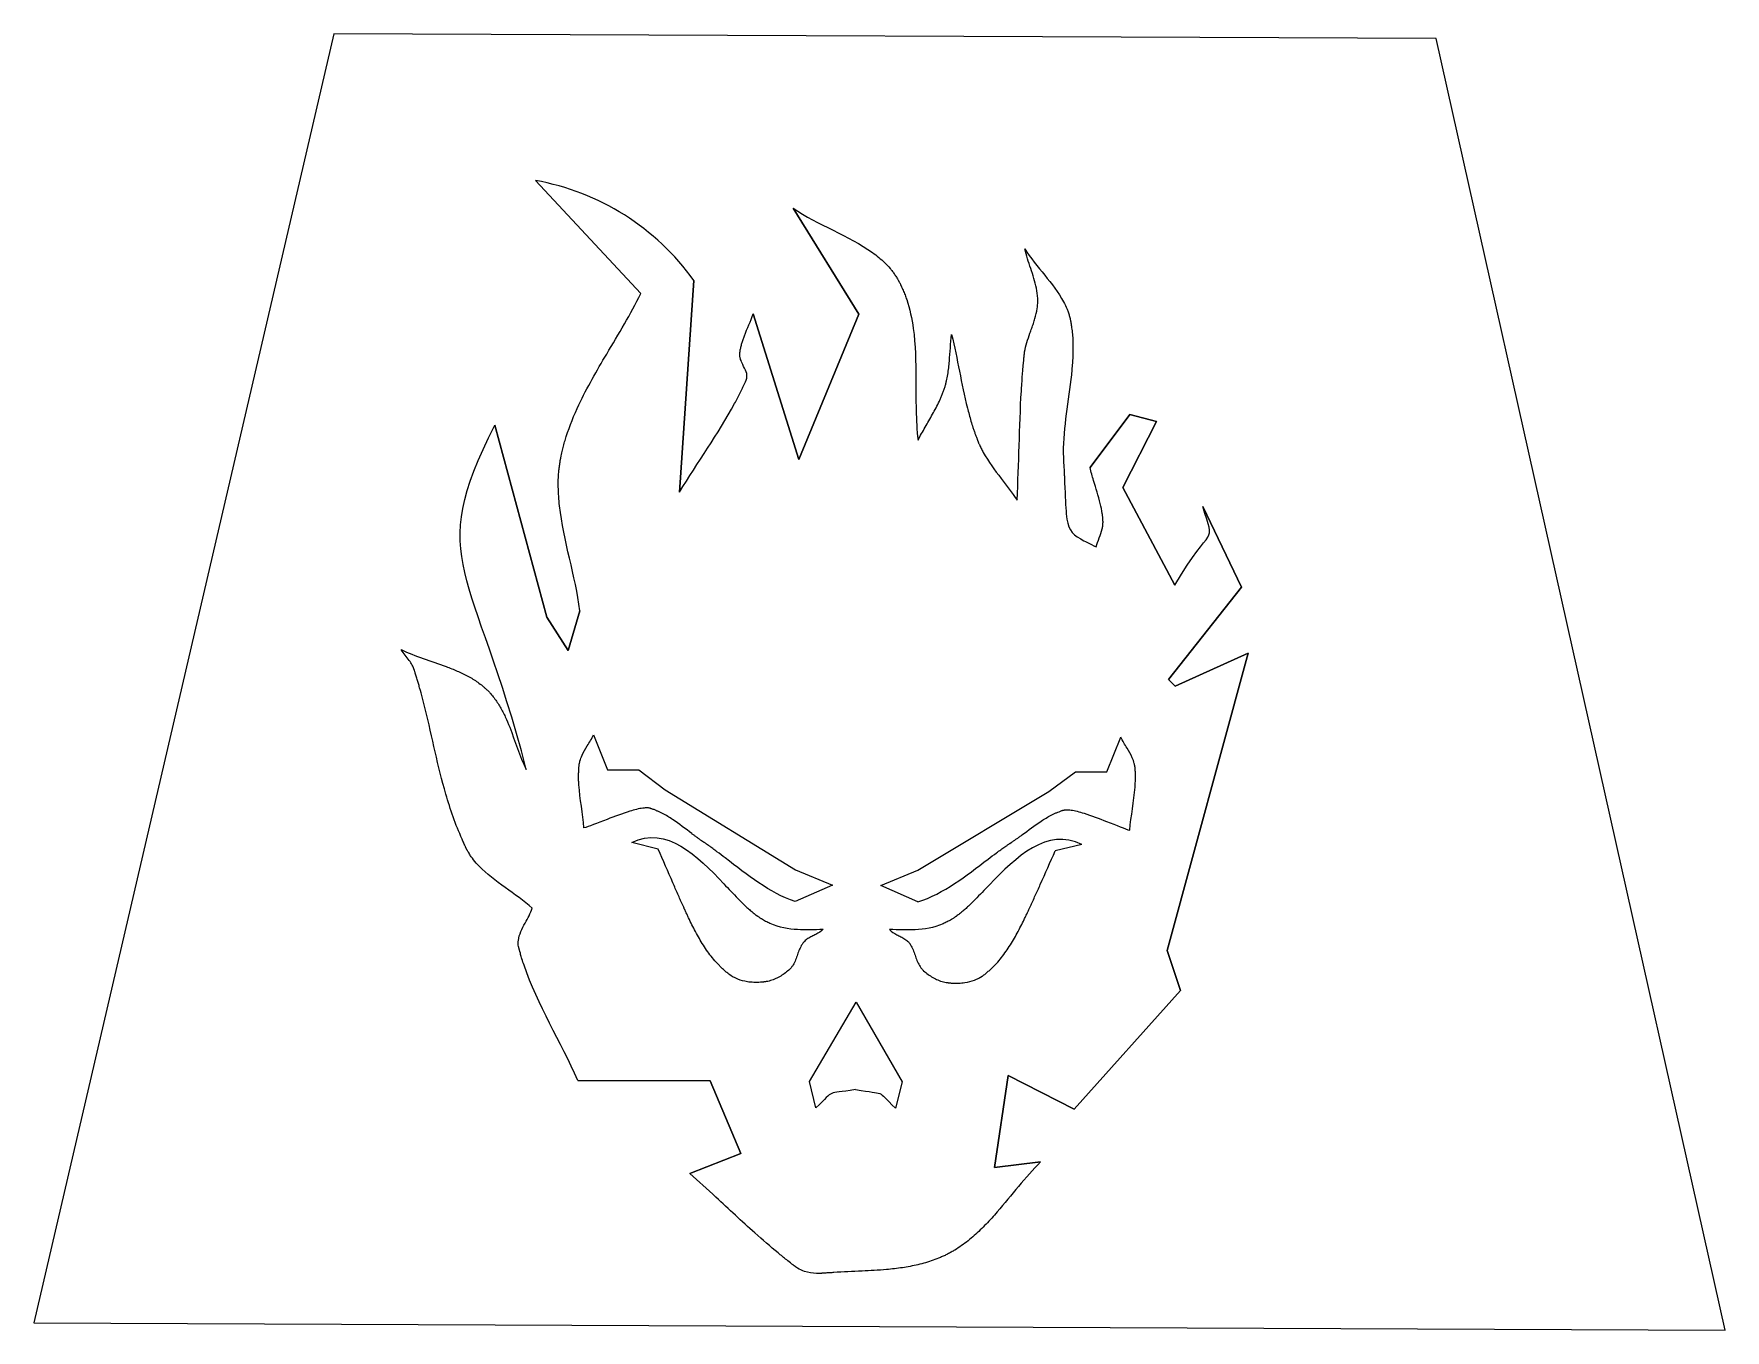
# Model space of a CAD drawing. Header units: millimetres. Extents: x -157 to -55, y 79 to 157.
import ezdxf

# ---------------------------------------------------------------- set-up
doc = ezdxf.new("R2010")
doc.units = ezdxf.units.MM
doc.layers.get('0').update_dxf_attribs({"linetype": 'CONTINUOUS'})

msp = doc.modelspace()

# ---------------------------------------------------------------- linework, layer by layer
for p, q in [((-120.56, 141.28), (-126.93, 148.11)), ((-126.93, 148.11), (-120.56, 141.28)), ((-107.37, 140.03), (-111.34, 146.44)), ((-111.34, 146.44), (-107.37, 140.03)), ((-117.36, 142.07), (-118.21, 129.27)), ((-118.21, 129.27), (-117.36, 142.07)), ((-113.76, 140.05), (-111, 131.24)), ((-111, 131.24), (-113.76, 140.05)), ((-111, 131.24), (-107.37, 140.03)), ((-107.37, 140.03), (-111, 131.24)), ((-93.4, 130.77), (-90.99, 133.96)), ((-90.99, 133.96), (-93.4, 130.77)), ((-90.99, 133.96), (-89.39, 133.55)), ((-89.39, 133.55), (-90.99, 133.96)), ((-129.39, 133.32), (-126.24, 121.71)), ((-126.24, 121.71), (-129.39, 133.32)), ((-89.39, 133.55), (-91.41, 129.56)), ((-91.41, 129.56), (-89.39, 133.55)), ((-91.41, 129.56), (-88.28, 123.64)), ((-88.28, 123.64), (-91.41, 129.56)), ((-86.59, 128.4), (-84.24, 123.53)), ((-84.24, 123.53), (-86.59, 128.4)), ((-84.24, 123.53), (-88.66, 117.95)), ((-88.66, 117.95), (-84.24, 123.53)), ((-126.24, 121.71), (-124.94, 119.7)), ((-124.94, 119.7), (-126.24, 121.71)), ((-124.94, 119.7), (-124.24, 122.1)), ((-124.24, 122.1), (-124.94, 119.7)), ((-83.85, 119.53), (-88.73, 101.55)), ((-88.73, 101.55), (-83.85, 119.53)), ((-88.26, 117.54), (-83.85, 119.53)), ((-83.85, 119.53), (-88.26, 117.54)), ((-88.66, 117.95), (-88.26, 117.54)), ((-88.26, 117.54), (-88.66, 117.95)), ((-123.41, 114.6), (-122.57, 112.49)), ((-92.39, 112.36), (-91.54, 114.46)), ((-122.57, 112.49), (-120.68, 112.48)), ((-120.68, 112.48), (-119.09, 111.28)), ((-95.89, 111.18), (-94.28, 112.37)), ((-94.28, 112.37), (-92.39, 112.36)), ((-119.09, 111.28), (-111.21, 106.44)), ((-103.81, 106.41), (-95.89, 111.18)), ((-119.5, 107.68), (-121.1, 108.09)), ((-93.9, 107.97), (-95.5, 107.58)), ((-111.21, 106.44), (-108.97, 105.5)), ((-106.05, 105.49), (-103.81, 106.41)), ((-108.97, 105.5), (-111.22, 104.52)), ((-103.81, 104.49), (-106.05, 105.49)), ((-88.73, 101.55), (-87.94, 99.14)), ((-87.94, 99.14), (-88.73, 101.55)), ((-110.36, 93.64), (-107.54, 98.43)), ((-107.54, 98.43), (-104.76, 93.62)), ((-87.94, 99.14), (-94.37, 91.97)), ((-94.37, 91.97), (-87.94, 99.14)), ((-116.36, 93.67), (-124.36, 93.7)), ((-124.36, 93.7), (-116.36, 93.67)), ((-114.52, 89.28), (-116.36, 93.67)), ((-116.36, 93.67), (-114.52, 89.28)), ((-109.97, 92.04), (-110.36, 93.64)), ((-104.76, 93.62), (-105.17, 92.02)), ((-98.36, 93.99), (-99.18, 88.44)), ((-99.18, 88.44), (-98.36, 93.99)), ((-94.37, 91.97), (-98.36, 93.99)), ((-98.36, 93.99), (-94.37, 91.97)), ((-117.59, 88.07), (-114.52, 89.28)), ((-114.52, 89.28), (-117.59, 88.07)), ((-99.18, 88.44), (-96.39, 88.78)), ((-96.39, 88.78), (-99.18, 88.44))]:
    msp.add_line(p, q)
msp.add_lwpolyline([(-139.11, 156.98), (-157.25, 79.04), (-55.01, 78.6), (-72.48, 156.7)], close=True)
msp.add_arc((-129.57, 133.32), 15.03, 35.6246, 79.8718)
msp.add_arc((-129.57, 133.32), 15.03, 35.6246, 79.8718)
for points, knots in [([(-111.34, 146.44), (-109.88, 145.43), (-107.81, 144.74), (-106.04, 143.37), (-105.64, 142.99), (-105.34, 142.62), (-105.23, 142.46), (-105.14, 142.33), (-105.08, 142.23), (-105.02, 142.14), (-104.99, 142.08), (-104.97, 142.04), (-104.96, 142.02), (-104.94, 141.98), (-104.92, 141.94), (-104.87, 141.86), (-104.82, 141.75), (-104.76, 141.61), (-104.68, 141.43), (-104.58, 141.2), (-104.32, 140.45), (-103.96, 138.8), (-103.91, 135.91), (-103.94, 133.61), (-103.8, 132.41)], [0, 0, 0, 0, 0.6875, 0.75, 0.875, 0.90625, 0.9375, 0.953125, 0.96875, 0.984375, 0.992188, 0.996094, 1, 1.003906, 1.007812, 1.015625, 1.03125, 1.046875, 1.0625, 1.09375, 1.125, 1.3125, 1.625, 2, 2, 2, 2]), ([(-111.34, 146.44), (-109.88, 145.43), (-107.81, 144.74), (-106.04, 143.37), (-105.64, 142.99), (-105.34, 142.62), (-105.23, 142.46), (-105.14, 142.33), (-105.08, 142.23), (-105.02, 142.14), (-104.99, 142.08), (-104.97, 142.04), (-104.96, 142.02), (-104.94, 141.98), (-104.92, 141.94), (-104.87, 141.86), (-104.82, 141.75), (-104.76, 141.61), (-104.68, 141.43), (-104.58, 141.2), (-104.32, 140.45), (-103.96, 138.8), (-103.91, 135.91), (-103.94, 133.61), (-103.8, 132.41)], [0, 0, 0, 0, 0.6875, 0.75, 0.875, 0.90625, 0.9375, 0.953125, 0.96875, 0.984375, 0.992188, 0.996094, 1, 1.003906, 1.007812, 1.015625, 1.03125, 1.046875, 1.0625, 1.09375, 1.125, 1.3125, 1.625, 2, 2, 2, 2]), ([(-97.81, 128.79), (-97.7, 130.99), (-97.68, 133.33), (-97.52, 135.94), (-97.48, 136.42), (-97.45, 136.83), (-97.43, 137.04), (-97.41, 137.21), (-97.4, 137.34), (-97.39, 137.43), (-97.38, 137.5), (-97.38, 137.54), (-97.38, 137.57), (-97.38, 137.58), (-97.38, 137.59), (-97.37, 137.59), (-97.37, 137.6), (-97.37, 137.61), (-97.37, 137.63), (-97.37, 137.65), (-97.36, 137.69), (-97.36, 137.72), (-97.29, 138.13), (-97.13, 138.61), (-96.93, 139.18), (-96.82, 139.48), (-96.7, 139.87), (-96.6, 140.27), (-96.56, 140.68), (-96.56, 141.09), (-96.63, 141.6), (-96.79, 142.2), (-97.05, 142.99), (-97.25, 143.58), (-97.35, 143.98)], [0, 0, 0, 0, 0.75, 0.796875, 0.890625, 0.914062, 0.9375, 0.960938, 0.972656, 0.984375, 0.990234, 0.996094, 0.999023, 0.999756, 1.000488, 1.001953, 1.004883, 1.007812, 1.013672, 1.019531, 1.03125, 1.042969, 1.054688, 1.40625, 1.5, 1.59375, 1.6875, 1.875, 1.96875, 2.0625, 2.25, 2.4375, 2.625, 3, 3, 3, 3]), ([(-97.81, 128.79), (-97.7, 130.99), (-97.68, 133.33), (-97.52, 135.94), (-97.48, 136.42), (-97.45, 136.83), (-97.43, 137.04), (-97.41, 137.21), (-97.4, 137.34), (-97.39, 137.43), (-97.38, 137.5), (-97.38, 137.54), (-97.38, 137.57), (-97.38, 137.58), (-97.38, 137.59), (-97.37, 137.59), (-97.37, 137.6), (-97.37, 137.61), (-97.37, 137.63), (-97.37, 137.65), (-97.36, 137.69), (-97.36, 137.72), (-97.29, 138.13), (-97.13, 138.61), (-96.93, 139.18), (-96.82, 139.48), (-96.7, 139.87), (-96.6, 140.27), (-96.56, 140.68), (-96.56, 141.09), (-96.63, 141.6), (-96.79, 142.2), (-97.05, 142.99), (-97.25, 143.58), (-97.35, 143.98)], [0, 0, 0, 0, 0.75, 0.796875, 0.890625, 0.914062, 0.9375, 0.960938, 0.972656, 0.984375, 0.990234, 0.996094, 0.999023, 0.999756, 1.000488, 1.001953, 1.004883, 1.007812, 1.013672, 1.019531, 1.03125, 1.042969, 1.054688, 1.40625, 1.5, 1.59375, 1.6875, 1.875, 1.96875, 2.0625, 2.25, 2.4375, 2.625, 3, 3, 3, 3]), ([(-97.35, 143.98), (-96.65, 142.88), (-95.48, 141.79), (-94.82, 140.42), (-94.72, 140.15), (-94.67, 140), (-94.64, 139.89), (-94.61, 139.79), (-94.6, 139.71), (-94.58, 139.66), (-94.58, 139.62), (-94.57, 139.6), (-94.57, 139.58), (-94.57, 139.57), (-94.56, 139.54), (-94.55, 139.49), (-94.54, 139.41), (-94.52, 139.28), (-94.5, 139.12), (-94.47, 138.86), (-94.44, 138.53), (-94.43, 138.01), (-94.44, 137.49), (-94.57, 135.52), (-94.97, 133.67), (-95.02, 131.9), (-95.02, 131.67), (-95.02, 131.53), (-95.01, 131.44), (-95.01, 131.35), (-95.01, 131.29), (-95.01, 131.25), (-95.01, 131.21), (-95, 131.19), (-95, 131.18), (-95, 131.17), (-95, 131.15), (-95, 131.11), (-95, 131.04), (-94.99, 130.94), (-94.98, 130.81), (-94.97, 130.61), (-94.96, 130.37), (-94.95, 130.09), (-94.9, 129.06), (-94.84, 127.2), (-94.49, 126.67), (-93.42, 126.16), (-93.03, 125.96)], [0, 0, 0, 0, 0.75, 0.84375, 0.890625, 0.914062, 0.9375, 0.960938, 0.972656, 0.984375, 0.990234, 0.996094, 0.999023, 1.000488, 1.001953, 1.007812, 1.019531, 1.03125, 1.054688, 1.078125, 1.125, 1.171875, 1.265625, 1.3125, 1.875, 1.921875, 1.945312, 1.957031, 1.96875, 1.980469, 1.986328, 1.992188, 1.995117, 1.998047, 1.999512, 2.000244, 2.000977, 2.003906, 2.009766, 2.015625, 2.027344, 2.039062, 2.0625, 2.085938, 2.109375, 2.34375, 2.8125, 3, 3, 3, 3]), ([(-97.35, 143.98), (-96.65, 142.88), (-95.48, 141.79), (-94.82, 140.42), (-94.72, 140.15), (-94.67, 140), (-94.64, 139.89), (-94.61, 139.79), (-94.6, 139.71), (-94.58, 139.66), (-94.58, 139.62), (-94.57, 139.6), (-94.57, 139.58), (-94.57, 139.57), (-94.56, 139.54), (-94.55, 139.49), (-94.54, 139.41), (-94.52, 139.28), (-94.5, 139.12), (-94.47, 138.86), (-94.44, 138.53), (-94.43, 138.01), (-94.44, 137.49), (-94.57, 135.52), (-94.97, 133.67), (-95.02, 131.9), (-95.02, 131.67), (-95.02, 131.53), (-95.01, 131.44), (-95.01, 131.35), (-95.01, 131.29), (-95.01, 131.25), (-95.01, 131.21), (-95, 131.19), (-95, 131.18), (-95, 131.17), (-95, 131.15), (-95, 131.11), (-95, 131.04), (-94.99, 130.94), (-94.98, 130.81), (-94.97, 130.61), (-94.96, 130.37), (-94.95, 130.09), (-94.9, 129.06), (-94.84, 127.2), (-94.49, 126.67), (-93.42, 126.16), (-93.03, 125.96)], [0, 0, 0, 0, 0.75, 0.84375, 0.890625, 0.914062, 0.9375, 0.960938, 0.972656, 0.984375, 0.990234, 0.996094, 0.999023, 1.000488, 1.001953, 1.007812, 1.019531, 1.03125, 1.054688, 1.078125, 1.125, 1.171875, 1.265625, 1.3125, 1.875, 1.921875, 1.945312, 1.957031, 1.96875, 1.980469, 1.986328, 1.992188, 1.995117, 1.998047, 1.999512, 2.000244, 2.000977, 2.003906, 2.009766, 2.015625, 2.027344, 2.039062, 2.0625, 2.085938, 2.109375, 2.34375, 2.8125, 3, 3, 3, 3]), ([(-124.24, 122.1), (-124.51, 124.21), (-125.3, 126.53), (-125.54, 129.21), (-125.56, 129.88), (-125.52, 130.45), (-125.5, 130.69), (-125.47, 130.88), (-125.45, 131.02), (-125.43, 131.14), (-125.42, 131.22), (-125.41, 131.27), (-125.4, 131.3), (-125.39, 131.35), (-125.38, 131.4), (-125.36, 131.5), (-125.33, 131.64), (-125.29, 131.81), (-125.24, 132.03), (-125.16, 132.31), (-124.9, 133.19), (-124.16, 134.99), (-122.51, 137.83), (-121.17, 140.04), (-120.56, 141.28)], [0, 0, 0, 0, 0.6875, 0.75, 0.875, 0.90625, 0.9375, 0.953125, 0.96875, 0.984375, 0.992188, 0.996094, 1, 1.003906, 1.007812, 1.015625, 1.03125, 1.046875, 1.0625, 1.09375, 1.125, 1.3125, 1.625, 2, 2, 2, 2]), ([(-124.24, 122.1), (-124.51, 124.21), (-125.3, 126.53), (-125.54, 129.21), (-125.56, 129.88), (-125.52, 130.45), (-125.5, 130.69), (-125.47, 130.88), (-125.45, 131.02), (-125.43, 131.14), (-125.42, 131.22), (-125.41, 131.27), (-125.4, 131.3), (-125.39, 131.35), (-125.38, 131.4), (-125.36, 131.5), (-125.33, 131.64), (-125.29, 131.81), (-125.24, 132.03), (-125.16, 132.31), (-124.9, 133.19), (-124.16, 134.99), (-122.51, 137.83), (-121.17, 140.04), (-120.56, 141.28)], [0, 0, 0, 0, 0.6875, 0.75, 0.875, 0.90625, 0.9375, 0.953125, 0.96875, 0.984375, 0.992188, 0.996094, 1, 1.003906, 1.007812, 1.015625, 1.03125, 1.046875, 1.0625, 1.09375, 1.125, 1.3125, 1.625, 2, 2, 2, 2]), ([(-118.21, 129.27), (-117.14, 131.07), (-115.81, 132.88), (-114.71, 134.95), (-114.57, 135.22), (-114.46, 135.44), (-114.38, 135.61), (-114.32, 135.75), (-114.27, 135.86), (-114.24, 135.93), (-114.21, 135.99), (-114.2, 136.02), (-114.19, 136.04), (-114.18, 136.05), (-114.18, 136.06), (-114.18, 136.06), (-114.18, 136.06), (-114.18, 136.07), (-114.17, 136.08), (-114.17, 136.09), (-114.16, 136.1), (-114.16, 136.12), (-114.12, 136.26), (-114.16, 136.55), (-114.35, 136.89), (-114.47, 137.15), (-114.52, 137.27), (-114.55, 137.38), (-114.57, 137.45), (-114.58, 137.53), (-114.58, 137.59), (-114.58, 137.63), (-114.58, 137.64), (-114.58, 137.65), (-114.57, 137.67), (-114.57, 137.71), (-114.56, 137.76), (-114.55, 137.83), (-114.53, 137.93), (-114.5, 138.08), (-114.45, 138.27), (-114.38, 138.5), (-114.16, 139.1), (-113.92, 139.6), (-113.76, 140.05)], [0, 0, 0, 0, 0.796875, 0.84375, 0.890625, 0.914062, 0.9375, 0.960938, 0.972656, 0.984375, 0.990234, 0.996094, 0.999023, 0.999756, 1.000488, 1.001953, 1.004883, 1.007812, 1.013672, 1.019531, 1.03125, 1.042969, 1.054688, 1.3125, 1.59375, 1.6875, 1.78125, 1.828125, 1.875, 1.921875, 1.96875, 1.980469, 1.992188, 1.998047, 2.003906, 2.015625, 2.039062, 2.0625, 2.109375, 2.15625, 2.25, 2.34375, 2.4375, 3, 3, 3, 3]), ([(-118.21, 129.27), (-117.14, 131.07), (-115.81, 132.88), (-114.71, 134.95), (-114.57, 135.22), (-114.46, 135.44), (-114.38, 135.61), (-114.32, 135.75), (-114.27, 135.86), (-114.24, 135.93), (-114.21, 135.99), (-114.2, 136.02), (-114.19, 136.04), (-114.18, 136.05), (-114.18, 136.06), (-114.18, 136.06), (-114.18, 136.06), (-114.18, 136.07), (-114.17, 136.08), (-114.17, 136.09), (-114.16, 136.1), (-114.16, 136.12), (-114.12, 136.26), (-114.16, 136.55), (-114.35, 136.89), (-114.47, 137.15), (-114.52, 137.27), (-114.55, 137.38), (-114.57, 137.45), (-114.58, 137.53), (-114.58, 137.59), (-114.58, 137.63), (-114.58, 137.64), (-114.58, 137.65), (-114.57, 137.67), (-114.57, 137.71), (-114.56, 137.76), (-114.55, 137.83), (-114.53, 137.93), (-114.5, 138.08), (-114.45, 138.27), (-114.38, 138.5), (-114.16, 139.1), (-113.92, 139.6), (-113.76, 140.05)], [0, 0, 0, 0, 0.796875, 0.84375, 0.890625, 0.914062, 0.9375, 0.960938, 0.972656, 0.984375, 0.990234, 0.996094, 0.999023, 0.999756, 1.000488, 1.001953, 1.004883, 1.007812, 1.013672, 1.019531, 1.03125, 1.042969, 1.054688, 1.3125, 1.59375, 1.6875, 1.78125, 1.828125, 1.875, 1.921875, 1.96875, 1.980469, 1.992188, 1.998047, 2.003906, 2.015625, 2.039062, 2.0625, 2.109375, 2.15625, 2.25, 2.34375, 2.4375, 3, 3, 3, 3]), ([(-103.8, 132.41), (-103.66, 132.68), (-103.37, 133.2), (-102.99, 133.85), (-102.71, 134.37), (-102.54, 134.71), (-102.42, 134.98), (-102.33, 135.18), (-102.27, 135.36), (-102.22, 135.5), (-102.18, 135.61), (-102.15, 135.7), (-102.12, 135.83), (-102.06, 136.06), (-102, 136.39), (-101.94, 136.78), (-101.89, 137.32), (-101.85, 138), (-101.8, 138.54), (-101.77, 138.8)], [0, 0, 0, 0, 0.25, 0.5, 0.625, 0.75, 0.8125, 0.875, 0.9375, 0.96875, 1, 1.03125, 1.0625, 1.125, 1.25, 1.375, 1.5, 1.75, 2, 2, 2, 2]), ([(-103.8, 132.41), (-103.66, 132.68), (-103.37, 133.2), (-102.99, 133.85), (-102.71, 134.37), (-102.54, 134.71), (-102.42, 134.98), (-102.33, 135.18), (-102.27, 135.36), (-102.22, 135.5), (-102.18, 135.61), (-102.15, 135.7), (-102.12, 135.83), (-102.06, 136.06), (-102, 136.39), (-101.94, 136.78), (-101.89, 137.32), (-101.85, 138), (-101.8, 138.54), (-101.77, 138.8)], [0, 0, 0, 0, 0.25, 0.5, 0.625, 0.75, 0.8125, 0.875, 0.9375, 0.96875, 1, 1.03125, 1.0625, 1.125, 1.25, 1.375, 1.5, 1.75, 2, 2, 2, 2]), ([(-101.77, 138.8), (-101.41, 137.33), (-101.16, 135.69), (-100.71, 133.96), (-100.6, 133.56), (-100.5, 133.24), (-100.41, 132.98), (-100.35, 132.81), (-100.31, 132.68), (-100.27, 132.59), (-100.24, 132.51), (-100.22, 132.45), (-100.21, 132.42), (-100.2, 132.39), (-100.19, 132.38), (-100.18, 132.36), (-100.17, 132.32), (-100.15, 132.27), (-100.12, 132.21), (-100.08, 132.13), (-100.04, 132.03), (-99.96, 131.86), (-99.6, 131.19), (-98.84, 130.17), (-98.11, 129.24), (-97.81, 128.79)], [0, 0, 0, 0, 0.6875, 0.75, 0.8125, 0.875, 0.90625, 0.9375, 0.953125, 0.96875, 0.984375, 0.992188, 0.996094, 1, 1.003906, 1.007812, 1.015625, 1.03125, 1.046875, 1.0625, 1.09375, 1.125, 1.1875, 1.625, 2, 2, 2, 2]), ([(-101.77, 138.8), (-101.41, 137.33), (-101.16, 135.69), (-100.71, 133.96), (-100.6, 133.56), (-100.5, 133.24), (-100.41, 132.98), (-100.35, 132.81), (-100.31, 132.68), (-100.27, 132.59), (-100.24, 132.51), (-100.22, 132.45), (-100.21, 132.42), (-100.2, 132.39), (-100.19, 132.38), (-100.18, 132.36), (-100.17, 132.32), (-100.15, 132.27), (-100.12, 132.21), (-100.08, 132.13), (-100.04, 132.03), (-99.96, 131.86), (-99.6, 131.19), (-98.84, 130.17), (-98.11, 129.24), (-97.81, 128.79)], [0, 0, 0, 0, 0.6875, 0.75, 0.8125, 0.875, 0.90625, 0.9375, 0.953125, 0.96875, 0.984375, 0.992188, 0.996094, 1, 1.003906, 1.007812, 1.015625, 1.03125, 1.046875, 1.0625, 1.09375, 1.125, 1.1875, 1.625, 2, 2, 2, 2]), ([(-93.03, 125.96), (-92.93, 126.33), (-92.74, 126.72), (-92.64, 127.19), (-92.62, 127.31), (-92.62, 127.41), (-92.61, 127.45), (-92.61, 127.49), (-92.62, 127.51), (-92.62, 127.53), (-92.62, 127.55), (-92.62, 127.56), (-92.62, 127.56), (-92.62, 127.58), (-92.62, 127.59), (-92.62, 127.62), (-92.63, 127.67), (-92.63, 127.72), (-92.64, 127.79), (-92.65, 127.87), (-92.69, 128.14), (-92.83, 128.85), (-93.13, 129.77), (-93.34, 130.5), (-93.4, 130.77)], [0, 0, 0, 0, 0.6875, 0.75, 0.875, 0.90625, 0.9375, 0.953125, 0.96875, 0.984375, 0.992188, 0.996094, 1, 1.003906, 1.007812, 1.015625, 1.03125, 1.046875, 1.0625, 1.09375, 1.125, 1.3125, 1.75, 2, 2, 2, 2]), ([(-93.03, 125.96), (-92.93, 126.33), (-92.74, 126.72), (-92.64, 127.19), (-92.62, 127.31), (-92.62, 127.41), (-92.61, 127.45), (-92.61, 127.49), (-92.62, 127.51), (-92.62, 127.53), (-92.62, 127.55), (-92.62, 127.56), (-92.62, 127.56), (-92.62, 127.58), (-92.62, 127.59), (-92.62, 127.62), (-92.63, 127.67), (-92.63, 127.72), (-92.64, 127.79), (-92.65, 127.87), (-92.69, 128.14), (-92.83, 128.85), (-93.13, 129.77), (-93.34, 130.5), (-93.4, 130.77)], [0, 0, 0, 0, 0.6875, 0.75, 0.875, 0.90625, 0.9375, 0.953125, 0.96875, 0.984375, 0.992188, 0.996094, 1, 1.003906, 1.007812, 1.015625, 1.03125, 1.046875, 1.0625, 1.09375, 1.125, 1.3125, 1.75, 2, 2, 2, 2]), ([(-127.12, 104.11), (-128.12, 105.02), (-129.49, 105.74), (-130.56, 106.9), (-130.74, 107.13), (-130.88, 107.33), (-130.94, 107.44), (-131, 107.53), (-131.04, 107.6), (-131.06, 107.64), (-131.08, 107.68), (-131.09, 107.7), (-131.1, 107.72), (-131.1, 107.73), (-131.11, 107.74), (-131.12, 107.75), (-131.13, 107.78), (-131.15, 107.82), (-131.17, 107.87), (-131.21, 107.95), (-131.26, 108.05), (-131.31, 108.17), (-131.74, 109.13), (-132.64, 111.74), (-133.25, 114.88), (-133.83, 117.11), (-134, 117.7), (-134.06, 117.91), (-134.11, 118.08), (-134.15, 118.21), (-134.18, 118.31), (-134.21, 118.4), (-134.23, 118.45), (-134.24, 118.49), (-134.25, 118.52), (-134.26, 118.54), (-134.26, 118.54), (-134.26, 118.54), (-134.26, 118.55), (-134.26, 118.55), (-134.26, 118.55), (-134.26, 118.56), (-134.26, 118.56), (-134.27, 118.57), (-134.27, 118.58), (-134.3, 118.66), (-134.38, 118.84), (-134.64, 119.23), (-134.9, 119.52), (-135.05, 119.75)], [0, 0, 0, 0, 0.75, 0.796875, 0.890625, 0.914062, 0.9375, 0.960938, 0.972656, 0.984375, 0.990234, 0.996094, 0.999023, 0.999756, 1.000488, 1.001953, 1.004883, 1.007812, 1.013672, 1.019531, 1.03125, 1.042969, 1.054688, 1.3125, 1.78125, 1.898438, 1.921875, 1.945312, 1.957031, 1.96875, 1.980469, 1.986328, 1.992188, 1.995117, 1.998047, 1.999512, 2.000244, 2.000977, 2.002441, 2.003906, 2.006836, 2.009766, 2.015625, 2.021484, 2.027344, 2.039062, 2.203125, 2.4375, 3, 3, 3, 3]), ([(-135.05, 119.75), (-134.19, 119.34), (-133, 119), (-131.65, 118.46), (-131.11, 118.21), (-130.7, 117.97), (-130.41, 117.78), (-130.17, 117.6), (-130.02, 117.46), (-129.93, 117.38), (-129.86, 117.32), (-129.8, 117.27), (-129.72, 117.19), (-129.59, 117.04), (-129.42, 116.83), (-129.23, 116.56), (-129, 116.18), (-128.74, 115.69), (-128.22, 114.43), (-127.88, 113.31), (-127.48, 112.51)], [0, 0, 0, 0, 0.5, 0.625, 0.75, 0.8125, 0.875, 0.9375, 0.96875, 0.984375, 1, 1.015625, 1.03125, 1.0625, 1.125, 1.1875, 1.25, 1.375, 1.5, 2, 2, 2, 2]), ([(-135.05, 119.75), (-134.19, 119.34), (-133, 119), (-131.65, 118.46), (-131.11, 118.21), (-130.7, 117.97), (-130.41, 117.78), (-130.17, 117.6), (-130.02, 117.46), (-129.93, 117.38), (-129.86, 117.32), (-129.8, 117.27), (-129.72, 117.19), (-129.59, 117.04), (-129.42, 116.83), (-129.23, 116.56), (-129, 116.18), (-128.74, 115.69), (-128.22, 114.43), (-127.88, 113.31), (-127.48, 112.51)], [0, 0, 0, 0, 0.5, 0.625, 0.75, 0.8125, 0.875, 0.9375, 0.96875, 0.984375, 1, 1.015625, 1.03125, 1.0625, 1.125, 1.1875, 1.25, 1.375, 1.5, 2, 2, 2, 2]), ([(-127.12, 104.11), (-128.12, 105.02), (-129.49, 105.74), (-130.56, 106.9), (-130.74, 107.13), (-130.88, 107.33), (-130.94, 107.44), (-131, 107.53), (-131.04, 107.6), (-131.06, 107.64), (-131.08, 107.68), (-131.09, 107.7), (-131.1, 107.72), (-131.1, 107.73), (-131.11, 107.74), (-131.12, 107.75), (-131.13, 107.78), (-131.15, 107.82), (-131.17, 107.87), (-131.21, 107.95), (-131.26, 108.05), (-131.31, 108.17), (-131.74, 109.13), (-132.64, 111.74), (-133.25, 114.88), (-133.83, 117.11), (-134, 117.7), (-134.06, 117.91), (-134.11, 118.08), (-134.15, 118.21), (-134.18, 118.31), (-134.21, 118.4), (-134.23, 118.45), (-134.24, 118.49), (-134.25, 118.52), (-134.26, 118.54), (-134.26, 118.54), (-134.26, 118.54), (-134.26, 118.55), (-134.26, 118.55), (-134.26, 118.55), (-134.26, 118.56), (-134.26, 118.56), (-134.27, 118.57), (-134.27, 118.58), (-134.3, 118.66), (-134.38, 118.84), (-134.64, 119.23), (-134.9, 119.52), (-135.05, 119.75)], [0, 0, 0, 0, 0.75, 0.796875, 0.890625, 0.914062, 0.9375, 0.960938, 0.972656, 0.984375, 0.990234, 0.996094, 0.999023, 0.999756, 1.000488, 1.001953, 1.004883, 1.007812, 1.013672, 1.019531, 1.03125, 1.042969, 1.054688, 1.3125, 1.78125, 1.898438, 1.921875, 1.945312, 1.957031, 1.96875, 1.980469, 1.986328, 1.992188, 1.995117, 1.998047, 1.999512, 2.000244, 2.000977, 2.002441, 2.003906, 2.006836, 2.009766, 2.015625, 2.021484, 2.027344, 2.039062, 2.203125, 2.4375, 3, 3, 3, 3]), ([(-124, 108.97), (-124.07, 109.84), (-124.25, 110.79), (-124.32, 111.89), (-124.32, 112.17), (-124.31, 112.4), (-124.31, 112.5), (-124.3, 112.58), (-124.3, 112.64), (-124.29, 112.69), (-124.29, 112.72), (-124.29, 112.74), (-124.29, 112.76), (-124.28, 112.77), (-124.28, 112.78), (-124.28, 112.79), (-124.28, 112.82), (-124.27, 112.85), (-124.27, 112.89), (-124.25, 112.95), (-124.21, 113.11), (-124.09, 113.44), (-123.78, 113.96), (-123.52, 114.37), (-123.41, 114.6)], [0, 0, 0, 0, 0.6875, 0.75, 0.875, 0.90625, 0.9375, 0.953125, 0.96875, 0.984375, 0.992188, 0.996094, 1, 1.003906, 1.007812, 1.015625, 1.03125, 1.046875, 1.0625, 1.09375, 1.125, 1.3125, 1.625, 2, 2, 2, 2]), ([(-91, 108.83), (-90.92, 109.7), (-90.73, 110.64), (-90.66, 111.75), (-90.65, 112.02), (-90.66, 112.26), (-90.66, 112.36), (-90.67, 112.44), (-90.67, 112.5), (-90.67, 112.54), (-90.68, 112.58), (-90.68, 112.6), (-90.68, 112.62), (-90.68, 112.62), (-90.68, 112.63), (-90.68, 112.65), (-90.69, 112.68), (-90.69, 112.71), (-90.7, 112.75), (-90.71, 112.8), (-90.75, 112.96), (-90.87, 113.3), (-91.18, 113.82), (-91.43, 114.23), (-91.54, 114.46)], [0, 0, 0, 0, 0.6875, 0.75, 0.875, 0.90625, 0.9375, 0.953125, 0.96875, 0.984375, 0.992188, 0.996094, 1, 1.003906, 1.007812, 1.015625, 1.03125, 1.046875, 1.0625, 1.09375, 1.125, 1.3125, 1.625, 2, 2, 2, 2]), ([(-111.22, 104.52), (-112.8, 105.05), (-114.28, 106.26), (-115.87, 107.47), (-116.16, 107.69), (-116.33, 107.81), (-116.46, 107.91), (-116.57, 107.98), (-116.65, 108.04), (-116.71, 108.08), (-116.75, 108.11), (-116.78, 108.12), (-116.8, 108.14), (-116.81, 108.14), (-116.82, 108.15), (-116.84, 108.16), (-116.87, 108.18), (-116.92, 108.22), (-116.98, 108.26), (-117.07, 108.33), (-117.19, 108.42), (-117.34, 108.52), (-117.81, 108.88), (-118.43, 109.36), (-119.08, 109.76), (-119.4, 109.92), (-119.56, 109.99), (-119.69, 110.05), (-119.8, 110.09), (-119.87, 110.12), (-119.93, 110.13), (-119.96, 110.15), (-119.99, 110.15), (-120, 110.16), (-120.01, 110.16), (-120.04, 110.17), (-120.08, 110.18), (-120.17, 110.18), (-120.28, 110.18), (-120.49, 110.16), (-120.8, 110.1), (-121.5, 109.9), (-122.79, 109.42), (-123.72, 109.04), (-124, 108.97)], [0, 0, 0, 0, 0.75, 0.84375, 0.890625, 0.914062, 0.9375, 0.960938, 0.972656, 0.984375, 0.990234, 0.996094, 0.999023, 1.000488, 1.001953, 1.007812, 1.019531, 1.03125, 1.054688, 1.078125, 1.125, 1.171875, 1.21875, 1.59375, 1.78125, 1.828125, 1.875, 1.921875, 1.945312, 1.96875, 1.980469, 1.992188, 1.998047, 2.000977, 2.003906, 2.015625, 2.039062, 2.0625, 2.109375, 2.15625, 2.25, 2.34375, 2.625, 3, 3, 3, 3]), ([(-103.81, 104.49), (-102.23, 105.01), (-100.74, 106.2), (-99.14, 107.4), (-98.84, 107.62), (-98.67, 107.74), (-98.55, 107.83), (-98.44, 107.9), (-98.35, 107.96), (-98.3, 108), (-98.25, 108.03), (-98.23, 108.04), (-98.21, 108.06), (-98.2, 108.06), (-98.19, 108.07), (-98.17, 108.08), (-98.14, 108.1), (-98.09, 108.14), (-98.03, 108.18), (-97.93, 108.25), (-97.81, 108.33), (-97.66, 108.44), (-97.18, 108.79), (-96.56, 109.27), (-95.91, 109.66), (-95.59, 109.82), (-95.43, 109.89), (-95.3, 109.94), (-95.19, 109.98), (-95.12, 110.01), (-95.06, 110.03), (-95.03, 110.04), (-95, 110.05), (-94.99, 110.05), (-94.98, 110.05), (-94.95, 110.06), (-94.9, 110.07), (-94.82, 110.07), (-94.7, 110.07), (-94.49, 110.05), (-94.19, 109.98), (-93.49, 109.78), (-92.21, 109.29), (-91.27, 108.9), (-91, 108.83)], [0, 0, 0, 0, 0.75, 0.84375, 0.890625, 0.914062, 0.9375, 0.960938, 0.972656, 0.984375, 0.990234, 0.996094, 0.999023, 1.000488, 1.001953, 1.007812, 1.019531, 1.03125, 1.054688, 1.078125, 1.125, 1.171875, 1.21875, 1.59375, 1.78125, 1.828125, 1.875, 1.921875, 1.945312, 1.96875, 1.980469, 1.992188, 1.998047, 2.000977, 2.003906, 2.015625, 2.039062, 2.0625, 2.109375, 2.15625, 2.25, 2.34375, 2.625, 3, 3, 3, 3]), ([(-121.1, 108.09), (-119, 109.12), (-116.97, 107.12), (-114.96, 104.98), (-114.49, 104.48), (-114.09, 104.11), (-113.93, 103.97), (-113.8, 103.87), (-113.71, 103.79), (-113.63, 103.73), (-113.58, 103.69), (-113.55, 103.67), (-113.52, 103.65), (-113.51, 103.64), (-113.48, 103.63), (-113.45, 103.6), (-113.39, 103.56), (-113.33, 103.52), (-113.24, 103.47), (-113.13, 103.41), (-112.97, 103.31), (-112.26, 102.97), (-111.18, 102.79), (-110.09, 102.84), (-109.53, 102.84)], [0, 0, 0, 0, 0.6875, 0.75, 0.875, 0.90625, 0.9375, 0.953125, 0.96875, 0.984375, 0.992188, 0.996094, 1, 1.003906, 1.007812, 1.015625, 1.03125, 1.046875, 1.0625, 1.09375, 1.125, 1.1875, 1.625, 2, 2, 2, 2]), ([(-93.9, 107.97), (-95.99, 109.02), (-98.04, 107.04), (-100.07, 104.92), (-100.55, 104.42), (-100.95, 104.06), (-101.11, 103.92), (-101.24, 103.81), (-101.33, 103.74), (-101.41, 103.68), (-101.47, 103.64), (-101.5, 103.62), (-101.52, 103.6), (-101.54, 103.59), (-101.56, 103.58), (-101.6, 103.55), (-101.65, 103.51), (-101.72, 103.47), (-101.8, 103.42), (-101.91, 103.36), (-102.08, 103.27), (-102.79, 102.93), (-103.87, 102.76), (-104.96, 102.82), (-105.53, 102.82)], [0, 0, 0, 0, 0.6875, 0.75, 0.875, 0.90625, 0.9375, 0.953125, 0.96875, 0.984375, 0.992188, 0.996094, 1, 1.003906, 1.007812, 1.015625, 1.03125, 1.046875, 1.0625, 1.09375, 1.125, 1.1875, 1.625, 2, 2, 2, 2]), ([(-109.53, 102.84), (-109.65, 102.71), (-109.89, 102.57), (-110.23, 102.41), (-110.43, 102.3), (-110.57, 102.2), (-110.65, 102.13), (-110.7, 102.07), (-110.72, 102.05), (-110.74, 102.02), (-110.77, 101.99), (-110.81, 101.93), (-110.87, 101.83), (-110.93, 101.71), (-111.02, 101.5), (-111.11, 101.23), (-111.23, 100.9), (-111.36, 100.66), (-111.49, 100.48), (-111.66, 100.33), (-111.88, 100.15), (-112.17, 99.96), (-112.43, 99.84), (-112.64, 99.76), (-112.81, 99.71), (-112.94, 99.68), (-113.04, 99.66), (-113.1, 99.66), (-113.14, 99.65), (-113.19, 99.65), (-113.25, 99.64), (-113.36, 99.63), (-113.53, 99.63), (-113.72, 99.63), (-113.92, 99.64), (-114.25, 99.68), (-114.57, 99.77), (-114.83, 99.88), (-114.93, 99.93), (-114.99, 99.97), (-115.03, 99.99), (-115.06, 100.01), (-115.09, 100.03), (-115.11, 100.04), (-115.12, 100.05), (-115.13, 100.05), (-115.13, 100.06), (-115.14, 100.06), (-115.15, 100.07), (-115.17, 100.09), (-115.21, 100.12), (-115.27, 100.16), (-115.35, 100.22), (-115.47, 100.31), (-115.61, 100.44), (-115.77, 100.6), (-116.09, 100.93), (-116.43, 101.35), (-116.78, 101.88), (-117.02, 102.28), (-117.25, 102.7), (-117.47, 103.11), (-117.64, 103.46), (-117.76, 103.73), (-117.84, 103.9), (-117.89, 104.01), (-117.92, 104.06), (-117.93, 104.09), (-117.95, 104.14), (-117.98, 104.21), (-118.03, 104.32), (-118.1, 104.46), (-118.2, 104.69), (-118.32, 104.97), (-118.47, 105.31), (-118.87, 106.21), (-119.21, 107), (-119.5, 107.68)], [0, 0, 0, 0, 0.375, 0.5625, 0.75, 0.84375, 0.9375, 0.984375, 0.996094, 1.007812, 1.03125, 1.078125, 1.125, 1.21875, 1.3125, 1.5, 1.6875, 1.875, 1.96875, 2.0625, 2.25, 2.4375, 2.625, 2.71875, 2.8125, 2.90625, 2.953125, 2.976562, 3, 3.023438, 3.046875, 3.09375, 3.1875, 3.28125, 3.375, 3.46875, 3.75, 3.84375, 3.890625, 3.914062, 3.9375, 3.960938, 3.972656, 3.984375, 3.990234, 3.996094, 3.999023, 4.000488, 4.001953, 4.007812, 4.019531, 4.03125, 4.054688, 4.078125, 4.125, 4.171875, 4.21875, 4.40625, 4.5, 4.59375, 4.6875, 4.78125, 4.875, 4.921875, 4.96875, 4.992188, 4.998047, 5.003906, 5.015625, 5.039062, 5.0625, 5.109375, 5.15625, 5.25, 5.34375, 5.4375, 6, 6, 6, 6]), ([(-105.53, 102.82), (-105.4, 102.69), (-105.16, 102.55), (-104.83, 102.39), (-104.63, 102.28), (-104.48, 102.17), (-104.4, 102.1), (-104.35, 102.04), (-104.33, 102.02), (-104.32, 102), (-104.29, 101.96), (-104.25, 101.9), (-104.19, 101.8), (-104.13, 101.68), (-104.04, 101.47), (-103.95, 101.19), (-103.84, 100.87), (-103.71, 100.62), (-103.58, 100.45), (-103.42, 100.29), (-103.2, 100.11), (-102.91, 99.92), (-102.65, 99.8), (-102.43, 99.71), (-102.27, 99.66), (-102.13, 99.63), (-102.04, 99.62), (-101.98, 99.61), (-101.94, 99.6), (-101.89, 99.6), (-101.83, 99.59), (-101.71, 99.58), (-101.55, 99.58), (-101.35, 99.58), (-101.16, 99.59), (-100.83, 99.63), (-100.51, 99.71), (-100.24, 99.82), (-100.14, 99.87), (-100.09, 99.9), (-100.04, 99.93), (-100.01, 99.95), (-99.98, 99.96), (-99.97, 99.97), (-99.95, 99.98), (-99.95, 99.99), (-99.94, 99.99), (-99.94, 100), (-99.92, 100), (-99.9, 100.02), (-99.86, 100.05), (-99.8, 100.09), (-99.72, 100.15), (-99.61, 100.25), (-99.46, 100.37), (-99.3, 100.53), (-98.97, 100.85), (-98.63, 101.28), (-98.28, 101.8), (-98.03, 102.2), (-97.8, 102.61), (-97.58, 103.03), (-97.41, 103.37), (-97.28, 103.65), (-97.2, 103.82), (-97.15, 103.92), (-97.12, 103.97), (-97.11, 104), (-97.09, 104.05), (-97.05, 104.12), (-97, 104.23), (-96.94, 104.37), (-96.84, 104.6), (-96.71, 104.88), (-96.56, 105.21), (-96.15, 106.11), (-95.81, 106.9), (-95.5, 107.58)], [0, 0, 0, 0, 0.375, 0.5625, 0.75, 0.84375, 0.9375, 0.984375, 0.996094, 1.007812, 1.03125, 1.078125, 1.125, 1.21875, 1.3125, 1.5, 1.6875, 1.875, 1.96875, 2.0625, 2.25, 2.4375, 2.625, 2.71875, 2.8125, 2.90625, 2.953125, 2.976562, 3, 3.023438, 3.046875, 3.09375, 3.1875, 3.28125, 3.375, 3.46875, 3.75, 3.84375, 3.890625, 3.914062, 3.9375, 3.960938, 3.972656, 3.984375, 3.990234, 3.996094, 3.999023, 4.000488, 4.001953, 4.007812, 4.019531, 4.03125, 4.054688, 4.078125, 4.125, 4.171875, 4.21875, 4.40625, 4.5, 4.59375, 4.6875, 4.78125, 4.875, 4.921875, 4.96875, 4.992188, 4.998047, 5.003906, 5.015625, 5.039062, 5.0625, 5.109375, 5.15625, 5.25, 5.34375, 5.4375, 6, 6, 6, 6]), ([(-124.36, 93.7), (-125.4, 96.04), (-126.86, 98.38), (-127.73, 101.01), (-127.81, 101.28), (-127.85, 101.43), (-127.88, 101.52), (-127.89, 101.57), (-127.9, 101.62), (-127.91, 101.65), (-127.92, 101.68), (-127.92, 101.7), (-127.93, 101.71), (-127.93, 101.72), (-127.93, 101.72), (-127.93, 101.72), (-127.93, 101.73), (-127.93, 101.73), (-127.94, 101.74), (-127.94, 101.76), (-127.94, 101.77), (-127.96, 101.84), (-127.97, 101.97), (-127.95, 102.45), (-127.59, 103.17), (-127.22, 103.81), (-127.12, 104.11)], [0, 0, 0, 0, 0.875, 0.921875, 0.953125, 0.96875, 0.976562, 0.984375, 0.988281, 0.992188, 0.996094, 0.998047, 0.999023, 1, 1.000977, 1.001953, 1.003906, 1.007812, 1.011719, 1.015625, 1.023438, 1.03125, 1.09375, 1.1875, 1.625, 2, 2, 2, 2]), ([(-124.36, 93.7), (-125.4, 96.04), (-126.86, 98.38), (-127.73, 101.01), (-127.81, 101.28), (-127.85, 101.43), (-127.88, 101.52), (-127.89, 101.57), (-127.9, 101.62), (-127.91, 101.65), (-127.92, 101.68), (-127.92, 101.7), (-127.93, 101.71), (-127.93, 101.72), (-127.93, 101.72), (-127.93, 101.72), (-127.93, 101.73), (-127.93, 101.73), (-127.94, 101.74), (-127.94, 101.76), (-127.94, 101.77), (-127.96, 101.84), (-127.97, 101.97), (-127.95, 102.45), (-127.59, 103.17), (-127.22, 103.81), (-127.12, 104.11)], [0, 0, 0, 0, 0.875, 0.921875, 0.953125, 0.96875, 0.976562, 0.984375, 0.988281, 0.992188, 0.996094, 0.998047, 0.999023, 1, 1.000977, 1.001953, 1.003906, 1.007812, 1.011719, 1.015625, 1.023438, 1.03125, 1.09375, 1.1875, 1.625, 2, 2, 2, 2]), ([(-96.39, 88.78), (-96.85, 88.31), (-97.73, 87.3), (-98.79, 85.99), (-99.68, 85), (-100.39, 84.31), (-101.03, 83.8), (-101.51, 83.48), (-101.79, 83.32), (-102.01, 83.2), (-102.22, 83.1), (-102.52, 82.97), (-103.03, 82.77), (-103.8, 82.54), (-104.74, 82.37), (-105.87, 82.24), (-107.26, 82.16), (-108.41, 82.12), (-109.09, 82.07), (-109.25, 82.06), (-109.35, 82.06), (-109.43, 82.05), (-109.48, 82.05), (-109.52, 82.04), (-109.55, 82.04), (-109.58, 82.04), (-109.6, 82.04), (-109.61, 82.04), (-109.62, 82.04), (-109.62, 82.04), (-109.62, 82.04), (-109.62, 82.04), (-109.63, 82.03), (-109.63, 82.03), (-109.64, 82.03), (-109.65, 82.03), (-109.7, 82.03), (-109.79, 82.03), (-110.12, 82.03), (-110.59, 82.1), (-110.97, 82.28), (-111.12, 82.38), (-111.15, 82.4), (-111.17, 82.41), (-111.18, 82.42), (-111.19, 82.43), (-111.2, 82.43), (-111.2, 82.44), (-111.21, 82.44), (-111.21, 82.44), (-111.21, 82.44), (-111.21, 82.44), (-111.22, 82.45), (-111.23, 82.45), (-111.24, 82.47), (-111.27, 82.48), (-111.29, 82.5), (-111.33, 82.53), (-111.37, 82.56), (-111.51, 82.67), (-111.81, 82.9), (-112.56, 83.52), (-114, 84.76), (-115.75, 86.4), (-117.06, 87.6), (-117.59, 88.07)], [0, 0, 0, 0, 0.25, 0.5, 0.625, 0.75, 0.875, 0.9375, 0.96875, 1, 1.03125, 1.0625, 1.125, 1.25, 1.375, 1.5, 1.6875, 1.90625, 1.9375, 1.953125, 1.96875, 1.976562, 1.984375, 1.988281, 1.992188, 1.996094, 1.998047, 1.999023, 2, 2.000977, 2.001953, 2.003906, 2.007812, 2.011719, 2.015625, 2.023438, 2.03125, 2.09375, 2.1875, 2.625, 2.90625, 2.9375, 2.953125, 2.96875, 2.976562, 2.984375, 2.988281, 2.992188, 2.996094, 2.998047, 2.999023, 3, 3.000977, 3.001953, 3.003906, 3.007812, 3.011719, 3.015625, 3.023438, 3.03125, 3.078125, 3.15625, 3.375, 3.75, 4, 4, 4, 4]), ([(-96.39, 88.78), (-96.85, 88.31), (-97.73, 87.3), (-98.79, 85.99), (-99.68, 85), (-100.39, 84.31), (-101.03, 83.8), (-101.51, 83.48), (-101.79, 83.32), (-102.01, 83.2), (-102.22, 83.1), (-102.52, 82.97), (-103.03, 82.77), (-103.8, 82.54), (-104.74, 82.37), (-105.87, 82.24), (-107.26, 82.16), (-108.41, 82.12), (-109.09, 82.07), (-109.25, 82.06), (-109.35, 82.06), (-109.43, 82.05), (-109.48, 82.05), (-109.52, 82.04), (-109.55, 82.04), (-109.58, 82.04), (-109.6, 82.04), (-109.61, 82.04), (-109.62, 82.04), (-109.62, 82.04), (-109.62, 82.04), (-109.62, 82.04), (-109.63, 82.03), (-109.63, 82.03), (-109.64, 82.03), (-109.65, 82.03), (-109.7, 82.03), (-109.79, 82.03), (-110.12, 82.03), (-110.59, 82.1), (-110.97, 82.28), (-111.12, 82.38), (-111.15, 82.4), (-111.17, 82.41), (-111.18, 82.42), (-111.19, 82.43), (-111.2, 82.43), (-111.2, 82.44), (-111.21, 82.44), (-111.21, 82.44), (-111.21, 82.44), (-111.21, 82.44), (-111.22, 82.45), (-111.23, 82.45), (-111.24, 82.47), (-111.27, 82.48), (-111.29, 82.5), (-111.33, 82.53), (-111.37, 82.56), (-111.51, 82.67), (-111.81, 82.9), (-112.56, 83.52), (-114, 84.76), (-115.75, 86.4), (-117.06, 87.6), (-117.59, 88.07)], [0, 0, 0, 0, 0.25, 0.5, 0.625, 0.75, 0.875, 0.9375, 0.96875, 1, 1.03125, 1.0625, 1.125, 1.25, 1.375, 1.5, 1.6875, 1.90625, 1.9375, 1.953125, 1.96875, 1.976562, 1.984375, 1.988281, 1.992188, 1.996094, 1.998047, 1.999023, 2, 2.000977, 2.001953, 2.003906, 2.007812, 2.011719, 2.015625, 2.023438, 2.03125, 2.09375, 2.1875, 2.625, 2.90625, 2.9375, 2.953125, 2.96875, 2.976562, 2.984375, 2.988281, 2.992188, 2.996094, 2.998047, 2.999023, 3, 3.000977, 3.001953, 3.003906, 3.007812, 3.011719, 3.015625, 3.023438, 3.03125, 3.078125, 3.15625, 3.375, 3.75, 4, 4, 4, 4])]:
    msp.add_open_spline(points, degree=3, knots=knots)
for points in [[(-127.48, 112.51), (-130.66, 124.81), (-133.59, 125.01), (-129.39, 133.32)], [(-127.48, 112.51), (-130.66, 124.81), (-133.59, 125.01), (-129.39, 133.32)], [(-88.28, 123.64), (-86, 127.56), (-85.8, 125.88), (-86.59, 128.4)], [(-88.28, 123.64), (-86, 127.56), (-85.8, 125.88), (-86.59, 128.4)], [(-107.57, 93.15), (-109.44, 92.82), (-108.76, 93.23), (-109.97, 92.04)], [(-107.57, 93.15), (-105.69, 92.81), (-106.37, 93.22), (-105.17, 92.02)]]:
    msp.add_open_spline(points, degree=3)

doc.saveas('drawing.dxf')
